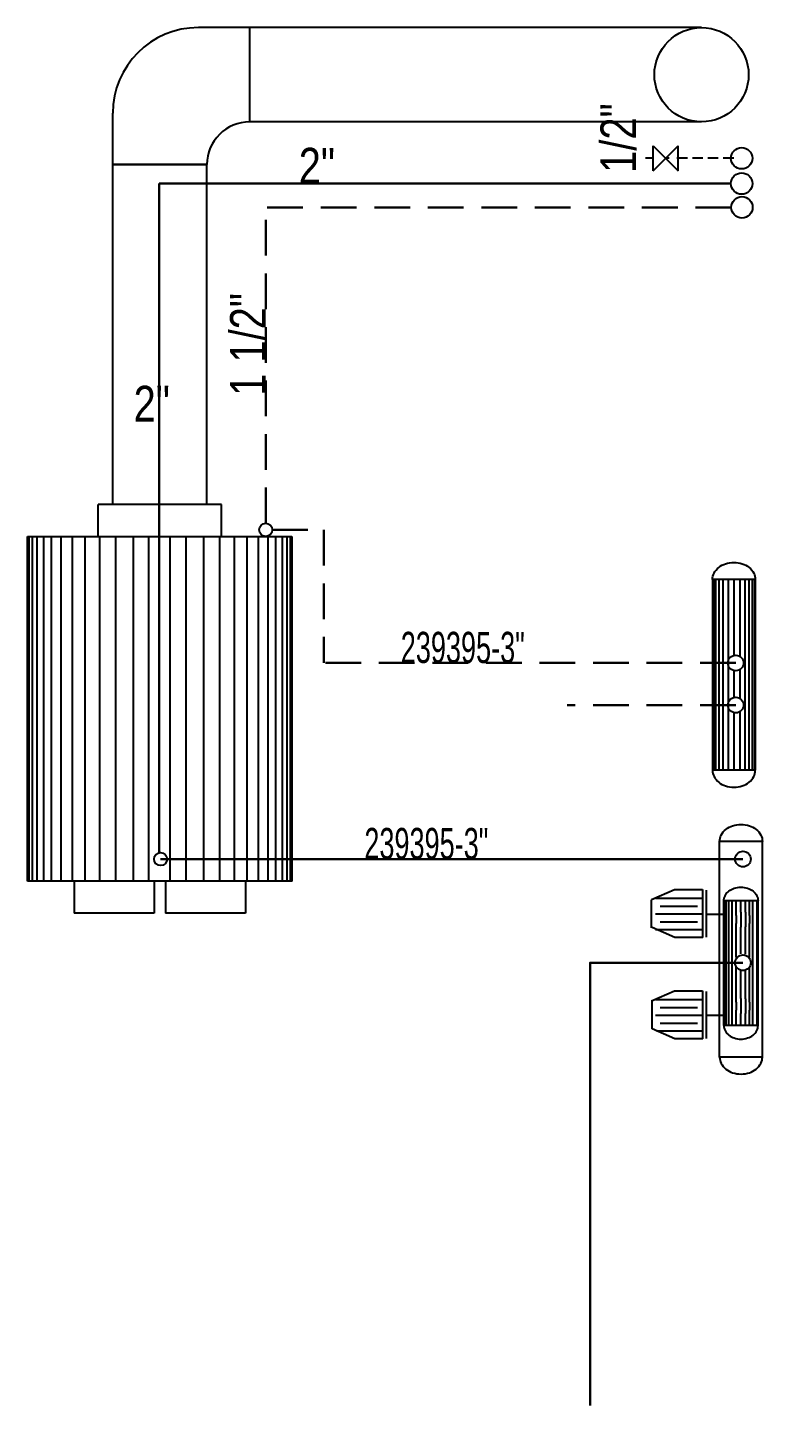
# Model space of a CAD drawing. Header units: centimetres. Extents: x 0 to 3740, y -4063 to 107.
# Drawn here: x 861.16 to 870.68, y -2038.63 to -2020.78 of the extents above; entities that cross this region are included whole.
import ezdxf

# ---------------------------------------------------------------- set-up
doc = ezdxf.new("R2010")
doc.units = ezdxf.units.CM
doc.linetypes.add('ACAD_ISO14W100', pattern=[24, 12, -3, 0, -3, 0, -3, 0, -3])
doc.linetypes.add('HIDDEN', pattern=[0.375, 0.25, -0.125])
for name, color, linetype, lineweight in [('-İG GIDIS BORUSU', 1, 'Continuous', 30), ('Doğrama DEMİR', 246, 'Continuous', 9), ('MB DONUS BORUSU', 142, 'HIDDEN', 30), ('MB GIDIS BORUSU', 1, 'Continuous', 30)]:
    doc.layers.add(name, color=color, linetype=linetype, lineweight=lineweight)
for name, color, linetype in [('CHZ', 7, 'Continuous'), ('ISIT', 3, 'Continuous'), ('KAZAN', 5, 'Continuous'), ('MAHALNO', 3, 'Continuous'), ('RADYATOR', 3, 'Continuous'), ('ROTAS-ISITMA-SEMBOL', 1, 'Continuous'), ('sıhhi tesisat', 3, 'Continuous')]:
    doc.layers.add(name, color=color, linetype=linetype)
doc.styles.add('TROMANT', font='swiss.ttf', dxfattribs={"width": 0.9, "height": 25})

# ---------------------------------------------------------------- blocks, each defined once
blk = doc.blocks.new('MTY- KATI YAKITLI KAZAN')
at = {"layer": '-İG GIDIS BORUSU', "elevation": -1728}
blk.add_lwpolyline([(1654.79, 214.05), (1601.25, 214.05), (1601.25, 58.99)], dxfattribs=at)
at = {"layer": 'CHZ', "color": 2}
for p, q in [((1623.32, 500.21, -1728), (1632.09, 491.43, -1728)), ((1623.32, 491.43, -1728), (1632.09, 500.21, -1728)), ((1623.32, 491.43, -1728), (1623.32, 500.21, -1728)), ((1632.09, 491.43, -1728), (1632.09, 500.21, -1728))]:
    blk.add_line(p, q, dxfattribs=at)
at = {"layer": 'Doğrama DEMİR', "ltscale": 1.5}
blk.add_circle((1640.28, 525.09, -1728), 16.5, dxfattribs=at)
at = {"layer": 'ISIT', "color": 3, "linetype": 'Continuous'}
for p, q in [((1659.12, 348.3), (1644.12, 348.3)), ((1644.12, 348.3), (1644.12, 281.47)), ((1659.12, 348.3), (1659.12, 281.47)), ((1659.12, 281.47), (1644.12, 281.47)), ((1646.62, 181.02, -1728), (1646.62, 256.57, -1728)), ((1661.62, 256.57, -1728), (1646.62, 256.57, -1728)), ((1661.62, 181.02, -1728), (1661.62, 256.57, -1728)), ((1648.08, 192.09, -1728), (1648.08, 235.76, -1728)), ((1660.08, 235.76, -1728), (1648.08, 235.76, -1728)), ((1660.08, 192.09, -1728), (1660.08, 235.76, -1728)), ((1642.01, 231.12, -1728), (1648.3, 231.12, -1728)), ((1642.01, 195.64, -1728), (1648.3, 195.64, -1728)), ((1660.08, 192.09, -1728), (1648.08, 192.09, -1728)), ((1661.62, 181.02, -1728), (1646.62, 181.02, -1728))]:
    blk.add_line(p, q, dxfattribs=at)
at = {"layer": 'ISIT', "color": 7, "linetype": 'Continuous'}
for p, q in [((1644.45, 348.3), (1644.45, 281.47)), ((1645.21, 348.3), (1645.21, 281.47)), ((1646.35, 348.3), (1646.35, 281.47)), ((1647.8, 348.3), (1647.8, 281.47)), ((1649.59, 348.3), (1649.59, 281.47)), ((1651.62, 348.3), (1651.62, 321.69)), ((1653.66, 348.3), (1653.66, 321.4)), ((1655.45, 348.3), (1655.45, 281.47)), ((1656.9, 348.3), (1656.9, 281.47)), ((1658.04, 348.3), (1658.04, 281.47)), ((1658.8, 348.3), (1658.8, 281.47)), ((1651.62, 316.4), (1651.62, 306.95)), ((1653.66, 316.68), (1653.66, 306.67)), ((1651.62, 301.67), (1651.62, 281.47)), ((1653.66, 301.95), (1653.66, 281.47)), ((1648.34, 192.09, -1728), (1648.34, 235.76, -1728)), ((1648.95, 192.09, -1728), (1648.95, 235.76, -1728)), ((1649.86, 192.09, -1728), (1649.86, 235.76, -1728)), ((1651.02, 192.09, -1728), (1651.02, 235.76, -1728)), ((1652.45, 230.59, -1728), (1652.45, 235.76, -1728)), ((1654.08, 231.82, -1728), (1654.08, 235.76, -1728)), ((1654.08, 231.82, -1728), (1654.08, 226.56, -1728)), ((1655.71, 231.76, -1728), (1655.71, 235.76, -1728)), ((1655.71, 231.76, -1728), (1655.71, 226.62, -1728)), ((1657.14, 230.57, -1728), (1657.14, 235.76, -1728)), ((1658.3, 192.09, -1728), (1658.3, 235.76, -1728)), ((1659.82, 192.09, -1728), (1659.82, 235.76, -1728)), ((1652.45, 230.59, -1728), (1652.45, 227.79, -1728)), ((1652.45, 215.9, -1728), (1652.45, 227.79, -1728)), ((1652.45, 215.9, -1728), (1652.45, 227.79, -1728)), ((1657.14, 230.57, -1728), (1657.14, 227.81, -1728)), ((1657.14, 215.88, -1728), (1657.14, 227.81, -1728)), ((1654.08, 217.14, -1728), (1654.08, 226.56, -1728)), ((1655.71, 217.07, -1728), (1655.71, 226.62, -1728)), ((1652.45, 200.28, -1728), (1652.45, 212.65, -1728)), ((1652.45, 200.28, -1728), (1652.45, 212.65, -1728)), ((1657.14, 200.26, -1728), (1657.14, 212.67, -1728)), ((1654.08, 201.51, -1728), (1654.08, 211.42, -1728)), ((1655.71, 201.44, -1728), (1655.71, 211.48, -1728)), ((1652.45, 200.28, -1728), (1652.45, 197.47, -1728)), ((1654.08, 201.51, -1728), (1654.08, 196.24, -1728)), ((1655.71, 201.44, -1728), (1655.71, 196.31, -1728)), ((1657.14, 200.26, -1728), (1657.14, 197.5, -1728)), ((1652.45, 192.09, -1728), (1652.45, 197.47, -1728)), ((1652.45, 192.09, -1728), (1652.45, 197.47, -1728)), ((1654.08, 192.09, -1728), (1654.08, 196.24, -1728)), ((1655.71, 192.09, -1728), (1655.71, 196.31, -1728)), ((1657.14, 192.09, -1728), (1657.14, 197.5, -1728))]:
    blk.add_line(p, q, dxfattribs=at)
at = {"layer": 'ISIT', "color": 3}
for p, q in [((1630.78, 239.58), (1622.82, 236.09)), ((1640.62, 239.58), (1630.78, 239.58)), ((1640.76, 222.91), (1640.76, 239.67)), ((1622.82, 226.34), (1622.82, 236.09)), ((1630.91, 222.91), (1622.96, 226.4)), ((1640.76, 222.91), (1630.91, 222.91)), ((1630.78, 204.09), (1622.82, 200.61)), ((1640.62, 204.09), (1630.78, 204.09)), ((1640.76, 187.42), (1640.76, 204.19)), ((1622.96, 190.91), (1622.96, 200.67)), ((1630.91, 187.42), (1622.96, 190.91)), ((1640.76, 187.42), (1630.91, 187.42))]:
    blk.add_line(p, q, dxfattribs=at)
at = {"layer": 'ISIT', "color": 7}
for p, q in [((1624.12, 236.66), (1640.62, 236.66)), ((1641.96, 239.51), (1641.96, 223.03)), ((1625.85, 233.9), (1638.89, 233.9)), ((1624.12, 231.13), (1640.62, 231.13)), ((1625.85, 228.37), (1638.89, 228.37)), ((1624.12, 225.74), (1640.62, 225.74)), ((1641.96, 204.02), (1641.96, 187.54)), ((1624.12, 201.18), (1640.62, 201.18)), ((1625.85, 198.41), (1638.89, 198.41)), ((1624.12, 195.65), (1640.62, 195.65)), ((1624.46, 190.25), (1640.62, 190.25)), ((1625.85, 192.88), (1638.89, 192.88))]:
    blk.add_line(p, q, dxfattribs=at)
at = {"layer": 'ISIT', "color": 3, "linetype": 'Continuous'}
for points in [[(1644.12, 348.3, -0.120712), (1644.66, 350.51, -0.105091), (1646.32, 352.52, -0.0886), (1648.68, 353.79, -0.079661), (1651.62, 354.26, -0.079661), (1654.57, 353.79, -0.0886), (1656.93, 352.52, -0.105091), (1658.58, 350.51, -0.120712), (1659.12, 348.3, -0.120712)], [(1644.12, 281.47, 0.120712), (1644.66, 279.27, 0.105091), (1646.32, 277.26, 0.0886), (1648.68, 275.99, 0.079661), (1651.62, 275.51, 0.079661), (1654.57, 275.99, 0.0886), (1656.93, 277.26, 0.105091), (1658.58, 279.27, 0.120712), (1659.12, 281.47, 0.120712)]]:
    blk.add_lwpolyline(points, format="xyb", dxfattribs=at)
at = {"layer": 'ISIT', "color": 3, "linetype": 'Continuous', "elevation": -1728}
for points in [[(1646.62, 256.57, -0.120712), (1647.16, 258.77, -0.105091), (1648.82, 260.78, -0.0886), (1651.18, 262.05, -0.079661), (1654.12, 262.53, -0.079661), (1657.06, 262.05, -0.0886), (1659.43, 260.78, -0.105091), (1661.08, 258.77, -0.120712), (1661.62, 256.57, -0.120712)], [(1648.08, 235.76, -0.120712), (1648.51, 237.53, -0.105091), (1649.84, 239.13, -0.0886), (1651.73, 240.15, -0.079661), (1654.08, 240.53, -0.079661), (1656.43, 240.15, -0.0886), (1658.32, 239.13, -0.105091), (1659.65, 237.53, -0.120712), (1660.08, 235.76, -0.120712)], [(1648.08, 192.09, 0.120712), (1648.51, 190.32, 0.105091), (1649.84, 188.71, 0.0886), (1651.73, 187.7, 0.079661), (1654.08, 187.32, 0.079661), (1656.43, 187.7, 0.0886), (1658.32, 188.71, 0.105091), (1659.65, 190.32, 0.120712), (1660.08, 192.09, 0.120712)], [(1646.62, 181.02, 0.120712), (1647.16, 178.82, 0.105091), (1648.82, 176.81, 0.0886), (1651.18, 175.53, 0.079661), (1654.12, 175.06, 0.079661), (1657.06, 175.53, 0.0886), (1659.43, 176.81, 0.105091), (1661.08, 178.82, 0.120712), (1661.62, 181.02, 0.120712)]]:
    blk.add_lwpolyline(points, format="xyb", dxfattribs=at)
at = {"layer": 'ISIT', "color": 2, "ltscale": 50}
for centre in [(1654.36, 495.82, -1728), (1654.36, 486.97, -1728), (1654.43, 478.63, -1728)]:
    blk.add_circle(centre, 3.75, dxfattribs=at)
at = {"layer": 'ISIT', "color": 2}
for centre, radius in [((1487.63, 365.67, -1728), 2.29), ((1652.29, 319.04), 2.73), ((1652.29, 304.31), 2.73), ((1450.81, 250.36, -1728), 2.29), ((1654.79, 250.36, -1728), 2.73), ((1654.79, 214.05, -1728), 2.73)]:
    blk.add_circle(centre, radius, dxfattribs=at)
at = {"layer": 'KAZAN', "color": 3}
for p, q in [((1472.13, 374.59, -1728), (1428.95, 374.59, -1728)), ((1428.95, 363.36, -1728), (1428.95, 374.59, -1728)), ((1472.13, 363.36, -1728), (1472.13, 374.59, -1728))]:
    blk.add_line(p, q, dxfattribs=at)
at = {"layer": 'KAZAN', "color": 6}
for p, q in [((1404.2, 363.31, -1728), (1496.81, 363.31, -1728)), ((1404.24, 242.59, -1728), (1404.24, 363.36, -1728)), ((1496.85, 242.59, -1728), (1496.85, 363.36, -1728)), ((1496.85, 242.59, -1728), (1404.24, 242.59, -1728))]:
    blk.add_line(p, q, dxfattribs=at)
at = {"layer": 'KAZAN', "color": 4}
for p, q in [((1404.8, 242.59, -1728), (1404.8, 363.36, -1728)), ((1405.92, 242.59, -1728), (1405.92, 363.36, -1728)), ((1407.6, 242.59, -1728), (1407.6, 363.36, -1728)), ((1409.85, 242.59, -1728), (1409.85, 363.36, -1728)), ((1412.65, 242.59, -1728), (1412.65, 363.36, -1728)), ((1416.02, 242.59, -1728), (1416.02, 363.36, -1728)), ((1419.95, 242.59, -1728), (1419.95, 363.36, -1728)), ((1424.44, 242.59, -1728), (1424.44, 363.36, -1728)), ((1429.49, 242.59, -1728), (1429.49, 363.36, -1728)), ((1435.11, 242.59, -1728), (1435.11, 363.36, -1728)), ((1441.28, 242.59, -1728), (1441.28, 363.36, -1728)), ((1446.68, 242.59, -1728), (1446.68, 363.36, -1728)), ((1454.18, 242.59, -1728), (1454.18, 363.36, -1728)), ((1459.8, 242.59, -1728), (1459.8, 363.36, -1728)), ((1465.98, 242.59, -1728), (1465.98, 363.36, -1728)), ((1471.59, 242.59, -1728), (1471.59, 363.36, -1728)), ((1476.64, 242.59, -1728), (1476.64, 363.36, -1728)), ((1481.13, 242.59, -1728), (1481.13, 363.36, -1728)), ((1485.06, 242.59, -1728), (1485.06, 363.36, -1728)), ((1488.43, 242.59, -1728), (1488.43, 363.36, -1728)), ((1491.23, 242.59, -1728), (1491.23, 363.36, -1728)), ((1493.48, 242.59, -1728), (1493.48, 363.36, -1728)), ((1495.16, 242.59, -1728), (1495.16, 363.36, -1728)), ((1496.28, 242.59, -1728), (1496.28, 363.36, -1728))]:
    blk.add_line(p, q, dxfattribs=at)
at = {"layer": 'KAZAN', "color": 1}
for p, q in [((1420.53, 242.59, -1728), (1420.53, 231.37, -1728)), ((1448.54, 242.59, -1728), (1448.54, 231.37, -1728)), ((1452.54, 242.59, -1728), (1452.54, 231.37, -1728)), ((1480.55, 242.59, -1728), (1480.55, 231.37, -1728)), ((1443.81, 231.37, -1728), (1420.53, 231.37, -1728)), ((1448.54, 231.37, -1728), (1443.81, 231.37, -1728)), ((1457.28, 231.37, -1728), (1452.54, 231.37, -1728)), ((1480.55, 231.37, -1728), (1457.28, 231.37, -1728))]:
    blk.add_line(p, q, dxfattribs=at)
at = {"layer": 'MB DONUS BORUSU', "ltscale": 50}
for p, q in [((1650.68, 478.63, -1728), (1487.63, 478.63, -1728)), ((1487.63, 367.96, -1728), (1487.63, 478.63, -1728)), ((1489.92, 365.67, -1728), (1507.95, 365.67)), ((1507.95, 365.67), (1507.95, 319.04)), ((1652.29, 319.04), (1507.95, 319.04))]:
    blk.add_line(p, q, dxfattribs=at)
blk.add_lwpolyline([(1652.29, 304.31), (1593.25, 304.31)], dxfattribs=at)
at = {"layer": 'MB GIDIS BORUSU', "ltscale": 2.5}
for p, q in [((1650.61, 486.97, -1728), (1450.27, 486.97, -1728)), ((1450.27, 252.65, -1728), (1450.27, 486.97, -1728)), ((1654.79, 250.36, -1728), (1450.81, 250.36, -1728))]:
    blk.add_line(p, q, dxfattribs=at)
at = {"layer": 'RADYATOR', "color": 4, "ltscale": 0.05}
for p, q in [((1640.28, 541.59, -1728), (1464.04, 541.59, -1728)), ((1482.04, 508.59, -1728), (1482.04, 541.59, -1728)), ((1434.04, 374.59, -1728), (1434.04, 511.59, -1728)), ((1640.28, 508.59, -1728), (1482.04, 508.59, -1728)), ((1434.04, 374.59, -1728), (1434.04, 493.59, -1728)), ((1434.04, 493.59, -1728), (1467.04, 493.59, -1728)), ((1467.04, 493.59, -1728), (1434.04, 493.59, -1728)), ((1467.04, 374.59, -1728), (1467.04, 493.59, -1728))]:
    blk.add_line(p, q, dxfattribs=at)
blk.add_circle((1640.28, 525.09, -1728), 16.5, dxfattribs=at)
for centre, radius in [((1464.04, 511.59, -1728), 30), ((1482.04, 493.59, -1728), 15)]:
    blk.add_arc(centre, radius, 90, 180, dxfattribs=at)
at = {"layer": 'sıhhi tesisat', "linetype": 'ACAD_ISO14W100', "ltscale": 0.1}
for p, q in [((1623.32, 495.82, -1728), (1619.25, 495.82, -1728)), ((1650.61, 495.82, -1728), (1627.45, 495.82, -1728)), ((1651.57, 495.82, -1728), (1632.09, 495.82, -1728))]:
    blk.add_line(p, q, dxfattribs=at)
at = {"layer": 'ISIT', "color": 2, "ltscale": 0.05, "width": 0.65}
for p in [(1534.93, 319.04), (1522.17, 250.36, -1728)]:
    blk.add_text('239395-3"', height=10.912, dxfattribs=at).set_placement(p)
at = {"layer": 'MAHALNO', "color": 2, "style": 'TROMANT', "width": 0.8}
for s, p in [('1/2"', (1617.38, 490.7, -1728)), ('1 1/2"', (1487.63, 412.6, -1728))]:
    blk.add_text(s, height=12.5, rotation=90, dxfattribs=at).set_placement(p)
for p in [(1499.18, 486.97, -1728), (1441.34, 403.62)]:
    blk.add_text('2"', height=12.5, dxfattribs=at).set_placement(p)

msp = doc.modelspace()

# ---------------------------------------------------------------- block references
at = {"layer": 'ROTAS-ISITMA-SEMBOL', "xscale": 0.036985265233263766, "yscale": 0.036985265233263766}
msp.add_blockref('MTY- KATI YAKITLI KAZAN', (809.224, -2040.814), dxfattribs=at)

doc.saveas('drawing.dxf')
